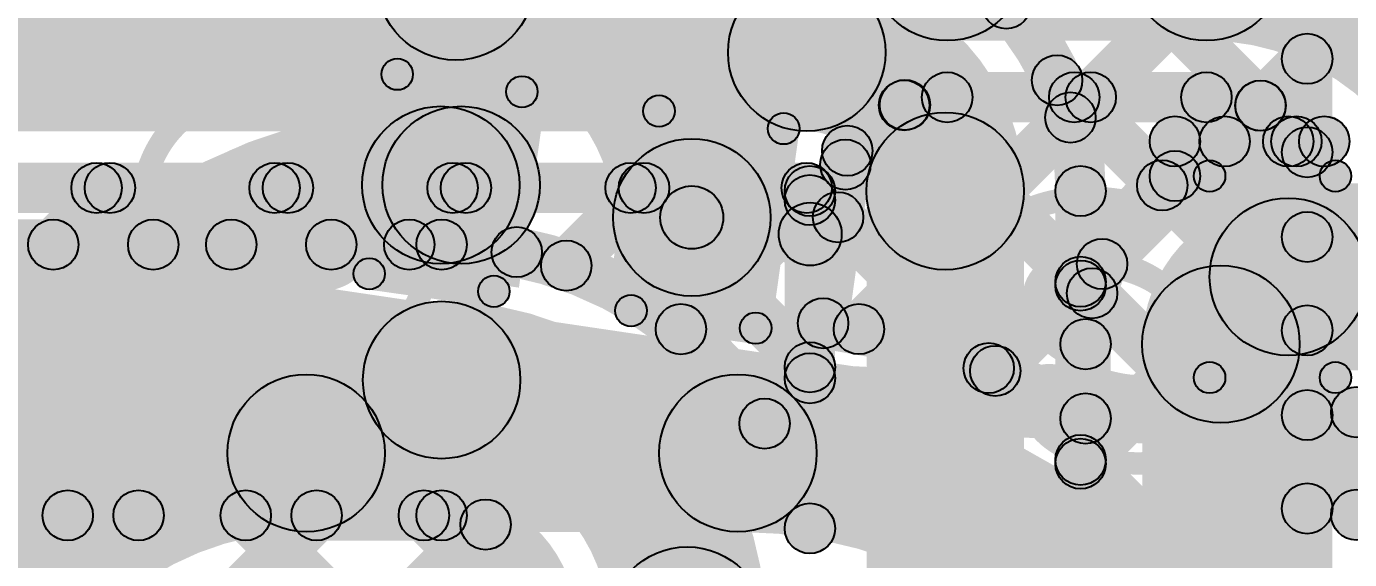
# Model space of a CAD drawing. Header units: millimetres. Extents: x -2.17 to 2.17, y -2.17 to 2.17.
# Drawn here: x -0.292 to -0.0818, y -1.6605 to -1.5759 of the extents above; entities that cross this region are included whole.
import ezdxf

# ---------------------------------------------------------------- set-up
doc = ezdxf.new("R2010")
doc.units = ezdxf.units.MM
doc.header["$MEASUREMENT"] = 0
for name, color, linetype in [('BottomLayer', 5, 'Continuous'), ('Mechanical2', 216, 'Continuous'), ('TopLayer', 1, 'Continuous'), ('TopOverlay', 2, 'Continuous'), ('TopPaste', 8, 'Continuous'), ('TopSolder', 216, 'Continuous')]:
    doc.layers.add(name, color=color, linetype=linetype)

# ---------------------------------------------------------------- blocks, each defined once
blk = doc.blocks.new('C__0402_313')
at = {"layer": 'TopLayer'}
for points in [[(-0.0275, -0.0125), (-0.0275, 0.0125), (-0.0095, 0.0125), (-0.0095, -0.0125)], [(0.0095, -0.0125), (0.0095, 0.0125), (0.0275, 0.0125), (0.0275, -0.0125)]]:
    blk.add_hatch(color=1, dxfattribs=at).paths.add_polyline_path(points)
at = {"layer": 'TopOverlay'}
h = blk.add_hatch(color=2, dxfattribs=at)
edge = h.paths.add_edge_path()
edge.add_arc((-0.031, 0.016), 0.0025, 0, 360)
h = blk.add_hatch(color=2, dxfattribs=at)
edge = h.paths.add_edge_path()
edge.add_arc((-0.031, 0.016), 0.0025, 0, 360)
for points in [[(-0.011, 0.0185), (-0.011, 0.0135), (-0.031, 0.0135), (-0.031, 0.0185)], [(0.031, 0.0185), (0.031, 0.0135), (0.011, 0.0135), (0.011, 0.0185)], [(-0.0335, 0.016), (-0.0285, 0.016), (-0.0285, -0.016), (-0.0335, -0.016)], [(0.0285, 0.016), (0.0335, 0.016), (0.0335, -0.016), (0.0285, -0.016)], [(-0.011, -0.0135), (-0.011, -0.0185), (-0.031, -0.0185), (-0.031, -0.0135)], [(0.031, -0.0135), (0.031, -0.0185), (0.011, -0.0185), (0.011, -0.0135)]]:
    blk.add_hatch(color=2, dxfattribs=at).paths.add_polyline_path(points)
h = blk.add_hatch(color=2, dxfattribs=at)
edge = h.paths.add_edge_path()
edge.add_arc((-0.011, 0.016), 0.0025, 0, 360)
h = blk.add_hatch(color=2, dxfattribs=at)
edge = h.paths.add_edge_path()
edge.add_arc((0.011, 0.016), 0.0025, 0, 360)
h = blk.add_hatch(color=2, dxfattribs=at)
edge = h.paths.add_edge_path()
edge.add_arc((0.031, 0.016), 0.0025, 0, 360)
h = blk.add_hatch(color=2, dxfattribs=at)
edge = h.paths.add_edge_path()
edge.add_arc((0.031, 0.016), 0.0025, 0, 360)
h = blk.add_hatch(color=2, dxfattribs=at)
edge = h.paths.add_edge_path()
edge.add_arc((-0.031, -0.016), 0.0025, 0, 360)
h = blk.add_hatch(color=2, dxfattribs=at)
edge = h.paths.add_edge_path()
edge.add_arc((-0.031, -0.016), 0.0025, 0, 360)
h = blk.add_hatch(color=2, dxfattribs=at)
edge = h.paths.add_edge_path()
edge.add_arc((-0.011, -0.016), 0.0025, 0, 360)
h = blk.add_hatch(color=2, dxfattribs=at)
edge = h.paths.add_edge_path()
edge.add_arc((0.011, -0.016), 0.0025, 0, 360)
h = blk.add_hatch(color=2, dxfattribs=at)
edge = h.paths.add_edge_path()
edge.add_arc((0.031, -0.016), 0.0025, 0, 360)
h = blk.add_hatch(color=2, dxfattribs=at)
edge = h.paths.add_edge_path()
edge.add_arc((0.031, -0.016), 0.0025, 0, 360)
at = {"layer": 'TopPaste'}
for points in [[(-0.0275, -0.0125), (-0.0275, 0.0125), (-0.0095, 0.0125), (-0.0095, -0.0125)], [(0.0095, -0.0125), (0.0095, 0.0125), (0.0275, 0.0125), (0.0275, -0.0125)]]:
    blk.add_hatch(color=8, dxfattribs=at).paths.add_polyline_path(points)
at = {"layer": 'TopSolder'}
for points in [[(-0.02986, -0.01486), (-0.02986, 0.01486), (-0.00714, 0.01486), (-0.00714, -0.01486)], [(0.00714, -0.01486), (0.00714, 0.01486), (0.02986, 0.01486), (0.02986, -0.01486)]]:
    blk.add_hatch(color=216, dxfattribs=at).paths.add_polyline_path(points)
at = {"layer": 'TopOverlay'}
for centre in [(-0.031, 0.016), (-0.031, 0.016), (-0.011, 0.016), (0.011, 0.016), (0.031, 0.016), (0.031, 0.016), (-0.031, -0.016), (-0.031, -0.016), (-0.011, -0.016), (0.011, -0.016), (0.031, -0.016), (0.031, -0.016)]:
    blk.add_circle(centre, 0.0025, dxfattribs=at)
blk = doc.blocks.new('C__0402_314')
at = {"layer": 'TopLayer'}
for points in [[(-0.0275, -0.0125), (-0.0275, 0.0125), (-0.0095, 0.0125), (-0.0095, -0.0125)], [(0.0095, -0.0125), (0.0095, 0.0125), (0.0275, 0.0125), (0.0275, -0.0125)]]:
    blk.add_hatch(color=1, dxfattribs=at).paths.add_polyline_path(points)
at = {"layer": 'TopOverlay'}
h = blk.add_hatch(color=2, dxfattribs=at)
edge = h.paths.add_edge_path()
edge.add_arc((-0.031, 0.016), 0.0025, 0, 360)
h = blk.add_hatch(color=2, dxfattribs=at)
edge = h.paths.add_edge_path()
edge.add_arc((-0.031, 0.016), 0.0025, 0, 360)
for points in [[(-0.011, 0.0185), (-0.011, 0.0135), (-0.031, 0.0135), (-0.031, 0.0185)], [(0.031, 0.0185), (0.031, 0.0135), (0.011, 0.0135), (0.011, 0.0185)], [(-0.0335, 0.016), (-0.0285, 0.016), (-0.0285, -0.016), (-0.0335, -0.016)], [(0.0285, 0.016), (0.0335, 0.016), (0.0335, -0.016), (0.0285, -0.016)], [(-0.011, -0.0135), (-0.011, -0.0185), (-0.031, -0.0185), (-0.031, -0.0135)], [(0.031, -0.0135), (0.031, -0.0185), (0.011, -0.0185), (0.011, -0.0135)]]:
    blk.add_hatch(color=2, dxfattribs=at).paths.add_polyline_path(points)
h = blk.add_hatch(color=2, dxfattribs=at)
edge = h.paths.add_edge_path()
edge.add_arc((-0.011, 0.016), 0.0025, 0, 360)
h = blk.add_hatch(color=2, dxfattribs=at)
edge = h.paths.add_edge_path()
edge.add_arc((0.011, 0.016), 0.0025, 0, 360)
h = blk.add_hatch(color=2, dxfattribs=at)
edge = h.paths.add_edge_path()
edge.add_arc((0.031, 0.016), 0.0025, 0, 360)
h = blk.add_hatch(color=2, dxfattribs=at)
edge = h.paths.add_edge_path()
edge.add_arc((0.031, 0.016), 0.0025, 0, 360)
h = blk.add_hatch(color=2, dxfattribs=at)
edge = h.paths.add_edge_path()
edge.add_arc((-0.031, -0.016), 0.0025, 0, 360)
h = blk.add_hatch(color=2, dxfattribs=at)
edge = h.paths.add_edge_path()
edge.add_arc((-0.031, -0.016), 0.0025, 0, 360)
h = blk.add_hatch(color=2, dxfattribs=at)
edge = h.paths.add_edge_path()
edge.add_arc((-0.011, -0.016), 0.0025, 0, 360)
h = blk.add_hatch(color=2, dxfattribs=at)
edge = h.paths.add_edge_path()
edge.add_arc((0.011, -0.016), 0.0025, 0, 360)
h = blk.add_hatch(color=2, dxfattribs=at)
edge = h.paths.add_edge_path()
edge.add_arc((0.031, -0.016), 0.0025, 0, 360)
h = blk.add_hatch(color=2, dxfattribs=at)
edge = h.paths.add_edge_path()
edge.add_arc((0.031, -0.016), 0.0025, 0, 360)
at = {"layer": 'TopPaste'}
for points in [[(-0.0275, -0.0125), (-0.0275, 0.0125), (-0.0095, 0.0125), (-0.0095, -0.0125)], [(0.0095, -0.0125), (0.0095, 0.0125), (0.0275, 0.0125), (0.0275, -0.0125)]]:
    blk.add_hatch(color=8, dxfattribs=at).paths.add_polyline_path(points)
at = {"layer": 'TopSolder'}
for points in [[(-0.02986, -0.01486), (-0.02986, 0.01486), (-0.00714, 0.01486), (-0.00714, -0.01486)], [(0.00714, -0.01486), (0.00714, 0.01486), (0.02986, 0.01486), (0.02986, -0.01486)]]:
    blk.add_hatch(color=216, dxfattribs=at).paths.add_polyline_path(points)
at = {"layer": 'TopOverlay'}
for centre in [(-0.031, 0.016), (-0.031, 0.016), (-0.011, 0.016), (0.011, 0.016), (0.031, 0.016), (0.031, 0.016), (-0.031, -0.016), (-0.031, -0.016), (-0.011, -0.016), (0.011, -0.016), (0.031, -0.016), (0.031, -0.016)]:
    blk.add_circle(centre, 0.0025, dxfattribs=at)

msp = doc.modelspace()

# ---------------------------------------------------------------- hatches: boundary and pattern name
at = {"layer": 'BottomLayer'}
for points in [[(-0.0845, -2.0588), (-0.0925, -2.0588), (-0.0925, -0.99704), (-0.0845, -0.99704)], [(-0.16837, -1.52162), (-0.16271, -1.51596), (-0.08567, -1.593), (-0.09133, -1.59866)], [(-0.12327, -1.59314), (-0.12893, -1.58749), (-0.09133, -1.54989), (-0.08567, -1.55555)], [(-0.96358, -1.5925), (-0.96358, -1.5675), (-0.168, -1.5675), (-0.168, -1.5925)], [(-0.12167, -1.61983), (-0.12733, -1.61417), (-0.09133, -1.57817), (-0.08567, -1.58383)], [(-0.13105, -1.58722), (-0.12539, -1.58157), (-0.08567, -1.62129), (-0.09133, -1.62695)], [(-0.96358, -1.6055), (-0.96358, -1.5975), (-0.168, -1.5975), (-0.168, -1.6055)], [(-0.28488, -1.61333), (-0.29053, -1.60767), (-0.28153, -1.59867), (-0.27588, -1.60433)], [(-0.28365, -1.60433), (-0.27799, -1.59867), (-0.26899, -1.60767), (-0.27465, -1.61333)], [(-0.25659, -1.61333), (-0.26225, -1.60767), (-0.25325, -1.59867), (-0.24759, -1.60433)], [(-0.25537, -1.60433), (-0.24971, -1.59867), (-0.24071, -1.60767), (-0.24637, -1.61333)], [(-0.22831, -1.61333), (-0.23396, -1.60767), (-0.22496, -1.59867), (-0.21931, -1.60433)], [(-0.22708, -1.60433), (-0.22143, -1.59867), (-0.21124, -1.60886), (-0.21689, -1.61452)], [(-0.20336, -1.61666), (-0.20902, -1.61101), (-0.19668, -1.59867), (-0.19102, -1.60433)], [(-0.1988, -1.60433), (-0.19314, -1.59867), (-0.16467, -1.62714), (-0.17033, -1.6328)], [(-0.18517, -1.62676), (-0.19082, -1.6211), (-0.17033, -1.6006), (-0.16467, -1.60626)], [(-0.1635, -1.65557), (-0.1715, -1.65557), (-0.1715, -1.602), (-0.1635, -1.602)], [(-0.1335, -1.94261), (-0.1585, -1.94261), (-0.1585, -1.602), (-0.1335, -1.602)], [(-0.1205, -1.94261), (-0.1285, -1.94261), (-0.1285, -1.602), (-0.1205, -1.602)], [(-1.127, -1.6145), (-1.127, -1.6065), (-0.226, -1.6065), (-0.226, -1.6145)], [(-0.12167, -1.64811), (-0.12733, -1.64246), (-0.09133, -1.60646), (-0.08567, -1.61211)], [(-0.12733, -1.61923), (-0.12167, -1.61357), (-0.08567, -1.64957), (-0.09133, -1.65523)], [(-1.127, -1.6445), (-1.127, -1.6195), (-0.226, -1.6195), (-0.226, -1.6445)], [(-0.17188, -1.64175), (-0.17753, -1.63609), (-0.17033, -1.62889), (-0.16467, -1.63455)], [(-0.12167, -1.6764), (-0.12733, -1.67074), (-0.09133, -1.63474), (-0.08567, -1.6404)], [(-0.12733, -1.64751), (-0.12167, -1.64186), (-0.08567, -1.67786), (-0.09133, -1.68351)], [(-1.127, -1.6575), (-1.127, -1.6495), (-0.226, -1.6495), (-0.226, -1.6575)], [(-0.58925, -1.97427), (-0.59491, -1.96861), (-0.27696, -1.65067), (-0.27131, -1.65633)], [(-0.56674, -1.98004), (-0.57239, -1.97438), (-0.24868, -1.65067), (-0.24302, -1.65633)], [(-0.28822, -1.65633), (-0.28256, -1.65067), (-0.20567, -1.72756), (-0.21133, -1.73322)], [(-0.25994, -1.65633), (-0.25428, -1.65067), (-0.20567, -1.69928), (-0.21133, -1.70494)], [(-0.23165, -1.65633), (-0.22599, -1.65067), (-0.20567, -1.67099), (-0.21133, -1.67665)], [(-0.54422, -1.98581), (-0.54988, -1.98015), (-0.22185, -1.65212), (-0.21619, -1.65778)]]:
    msp.add_hatch(color=5, dxfattribs=at).paths.add_polyline_path(points)
h = msp.add_hatch(color=5, dxfattribs=at)
edge = h.paths.add_edge_path()
edge.add_arc((-0.168, -1.58), 0.0125, 0, 360)
h = msp.add_hatch(color=5, dxfattribs=at)
edge = h.paths.add_edge_path()
edge.add_arc((-0.168, -1.58), 0.0125, 0, 360)
h = msp.add_hatch(color=5, dxfattribs=at)
edge = h.paths.add_edge_path()
edge.add_arc((-0.13629, -1.57222), 0.004, 0, 360)
h = msp.add_hatch(color=5, dxfattribs=at)
edge = h.paths.add_edge_path()
edge.add_arc((-0.0885, -1.581), 0.004, 0, 360)
h = msp.add_hatch(color=5, dxfattribs=at)
edge = h.paths.add_edge_path()
edge.add_arc((-0.12822, -1.5844), 0.004, 0, 360)
h = msp.add_hatch(color=5, dxfattribs=at)
edge = h.paths.add_edge_path()
edge.add_arc((-0.1261, -1.59032), 0.004, 0, 360)
h = msp.add_hatch(color=5, dxfattribs=at)
edge = h.paths.add_edge_path()
edge.add_arc((-0.146, -1.602), 0.0125, 0, 360)
h = msp.add_hatch(color=5, dxfattribs=at)
edge = h.paths.add_edge_path()
edge.add_arc((-0.146, -1.602), 0.0125, 0, 360)
h = msp.add_hatch(color=5, dxfattribs=at)
edge = h.paths.add_edge_path()
edge.add_arc((-0.0885, -1.59583), 0.004, 0, 360)
h = msp.add_hatch(color=5, dxfattribs=at)
edge = h.paths.add_edge_path()
edge.add_arc((-0.28082, -1.6015), 0.004, 0, 360)
h = msp.add_hatch(color=5, dxfattribs=at)
edge = h.paths.add_edge_path()
edge.add_arc((-0.2787, -1.6015), 0.004, 0, 360)
h = msp.add_hatch(color=5, dxfattribs=at)
edge = h.paths.add_edge_path()
edge.add_arc((-0.25254, -1.6015), 0.004, 0, 360)
h = msp.add_hatch(color=5, dxfattribs=at)
edge = h.paths.add_edge_path()
edge.add_arc((-0.25042, -1.6015), 0.004, 0, 360)
h = msp.add_hatch(color=5, dxfattribs=at)
edge = h.paths.add_edge_path()
edge.add_arc((-0.22425, -1.6015), 0.004, 0, 360)
h = msp.add_hatch(color=5, dxfattribs=at)
edge = h.paths.add_edge_path()
edge.add_arc((-0.22214, -1.6015), 0.004, 0, 360)
h = msp.add_hatch(color=5, dxfattribs=at)
edge = h.paths.add_edge_path()
edge.add_arc((-0.19597, -1.6015), 0.004, 0, 360)
h = msp.add_hatch(color=5, dxfattribs=at)
edge = h.paths.add_edge_path()
edge.add_arc((-0.19385, -1.6015), 0.004, 0, 360)
h = msp.add_hatch(color=5, dxfattribs=at)
edge = h.paths.add_edge_path()
edge.add_arc((-0.168, -1.6015), 0.004, 0, 360)
h = msp.add_hatch(color=5, dxfattribs=at)
edge = h.paths.add_edge_path()
edge.add_arc((-0.1675, -1.602), 0.004, 0, 360)
h = msp.add_hatch(color=5, dxfattribs=at)
edge = h.paths.add_edge_path()
edge.add_arc((-0.1675, -1.60343), 0.004, 0, 360)
h = msp.add_hatch(color=5, dxfattribs=at)
edge = h.paths.add_edge_path()
edge.add_arc((-0.1245, -1.602), 0.004, 0, 360)
h = msp.add_hatch(color=5, dxfattribs=at)
edge = h.paths.add_edge_path()
edge.add_arc((-0.1245, -1.602), 0.004, 0, 360)
h = msp.add_hatch(color=5, dxfattribs=at)
edge = h.paths.add_edge_path()
edge.add_arc((-0.0885, -1.60929), 0.004, 0, 360)
h = msp.add_hatch(color=5, dxfattribs=at)
edge = h.paths.add_edge_path()
edge.add_arc((-0.2877, -1.6105), 0.004, 0, 360)
h = msp.add_hatch(color=5, dxfattribs=at)
edge = h.paths.add_edge_path()
edge.add_arc((-0.27182, -1.6105), 0.004, 0, 360)
h = msp.add_hatch(color=5, dxfattribs=at)
edge = h.paths.add_edge_path()
edge.add_arc((-0.25942, -1.6105), 0.004, 0, 360)
h = msp.add_hatch(color=5, dxfattribs=at)
edge = h.paths.add_edge_path()
edge.add_arc((-0.24354, -1.6105), 0.004, 0, 360)
h = msp.add_hatch(color=5, dxfattribs=at)
edge = h.paths.add_edge_path()
edge.add_arc((-0.23114, -1.6105), 0.004, 0, 360)
h = msp.add_hatch(color=5, dxfattribs=at)
edge = h.paths.add_edge_path()
edge.add_arc((-0.226, -1.6105), 0.004, 0, 360)
h = msp.add_hatch(color=5, dxfattribs=at)
edge = h.paths.add_edge_path()
edge.add_arc((-0.226, -1.6105), 0.004, 0, 360)
h = msp.add_hatch(color=5, dxfattribs=at)
edge = h.paths.add_edge_path()
edge.add_arc((-0.21407, -1.61169), 0.004, 0, 360)
h = msp.add_hatch(color=5, dxfattribs=at)
edge = h.paths.add_edge_path()
edge.add_arc((-0.20619, -1.61384), 0.004, 0, 360)
h = msp.add_hatch(color=5, dxfattribs=at)
edge = h.paths.add_edge_path()
edge.add_arc((-0.1245, -1.6164), 0.004, 0, 360)
h = msp.add_hatch(color=5, dxfattribs=at)
edge = h.paths.add_edge_path()
edge.add_arc((-0.1245, -1.617), 0.004, 0, 360)
h = msp.add_hatch(color=5, dxfattribs=at)
edge = h.paths.add_edge_path()
edge.add_arc((-0.226, -1.632), 0.0125, 0, 360)
h = msp.add_hatch(color=5, dxfattribs=at)
edge = h.paths.add_edge_path()
edge.add_arc((-0.226, -1.632), 0.0125, 0, 360)
h = msp.add_hatch(color=5, dxfattribs=at)
edge = h.paths.add_edge_path()
edge.add_arc((-0.18799, -1.62393), 0.004, 0, 360)
h = msp.add_hatch(color=5, dxfattribs=at)
edge = h.paths.add_edge_path()
edge.add_arc((-0.0885, -1.62412), 0.004, 0, 360)
h = msp.add_hatch(color=5, dxfattribs=at)
edge = h.paths.add_edge_path()
edge.add_arc((-0.1675, -1.62997), 0.004, 0, 360)
h = msp.add_hatch(color=5, dxfattribs=at)
edge = h.paths.add_edge_path()
edge.add_arc((-0.1675, -1.63172), 0.004, 0, 360)
h = msp.add_hatch(color=5, dxfattribs=at)
edge = h.paths.add_edge_path()
edge.add_arc((-0.1747, -1.63892), 0.004, 0, 360)
h = msp.add_hatch(color=5, dxfattribs=at)
edge = h.paths.add_edge_path()
edge.add_arc((-0.0885, -1.63757), 0.004, 0, 360)
h = msp.add_hatch(color=5, dxfattribs=at)
edge = h.paths.add_edge_path()
edge.add_arc((-0.1245, -1.64469), 0.004, 0, 360)
h = msp.add_hatch(color=5, dxfattribs=at)
edge = h.paths.add_edge_path()
edge.add_arc((-0.1245, -1.64529), 0.004, 0, 360)
h = msp.add_hatch(color=5, dxfattribs=at)
edge = h.paths.add_edge_path()
edge.add_arc((-0.28539, -1.6535), 0.004, 0, 360)
h = msp.add_hatch(color=5, dxfattribs=at)
edge = h.paths.add_edge_path()
edge.add_arc((-0.27414, -1.6535), 0.004, 0, 360)
h = msp.add_hatch(color=5, dxfattribs=at)
edge = h.paths.add_edge_path()
edge.add_arc((-0.25711, -1.6535), 0.004, 0, 360)
h = msp.add_hatch(color=5, dxfattribs=at)
edge = h.paths.add_edge_path()
edge.add_arc((-0.24585, -1.6535), 0.004, 0, 360)
h = msp.add_hatch(color=5, dxfattribs=at)
edge = h.paths.add_edge_path()
edge.add_arc((-0.22882, -1.6535), 0.004, 0, 360)
h = msp.add_hatch(color=5, dxfattribs=at)
edge = h.paths.add_edge_path()
edge.add_arc((-0.226, -1.6535), 0.004, 0, 360)
h = msp.add_hatch(color=5, dxfattribs=at)
edge = h.paths.add_edge_path()
edge.add_arc((-0.226, -1.6535), 0.004, 0, 360)
h = msp.add_hatch(color=5, dxfattribs=at)
edge = h.paths.add_edge_path()
edge.add_arc((-0.0885, -1.6524), 0.004, 0, 360)
h = msp.add_hatch(color=5, dxfattribs=at)
edge = h.paths.add_edge_path()
edge.add_arc((-0.21902, -1.65495), 0.004, 0, 360)
h = msp.add_hatch(color=5, dxfattribs=at)
edge = h.paths.add_edge_path()
edge.add_arc((-0.1675, -1.65557), 0.004, 0, 360)
h = msp.add_hatch(color=5, dxfattribs=at)
edge = h.paths.add_edge_path()
edge.add_arc((-0.1675, -1.65557), 0.004, 0, 360)
h = msp.add_hatch(color=5, dxfattribs=at)
edge = h.paths.add_edge_path()
edge.add_arc((-0.187, -1.671), 0.0125, 0, 360)
h = msp.add_hatch(color=5, dxfattribs=at)
edge = h.paths.add_edge_path()
edge.add_arc((-0.187, -1.671), 0.0125, 0, 360)
at = {"layer": 'TopLayer'}
h = msp.add_hatch(color=1, dxfattribs=at)
edge = h.paths.add_edge_path()
edge.add_arc((-0.14569, -1.56561), 0.0125, 0, 360)
h = msp.add_hatch(color=1, dxfattribs=at)
edge = h.paths.add_edge_path()
edge.add_arc((-0.14569, -1.56561), 0.0125, 0, 360)
for points in [[(-0.14569, -1.57811), (-0.14569, -1.55311), (-0.1045, -1.55311), (-0.1045, -1.57811)], [(-0.39522, -1.58121), (-0.39522, -1.55621), (-0.22374, -1.55621), (-0.22374, -1.58121)], [(-0.15687, -1.62674), (-0.16253, -1.62109), (-0.12572, -1.58428), (-0.12007, -1.58994)], [(-0.14569, -1.59111), (-0.14569, -1.58311), (-0.1045, -1.58311), (-0.1045, -1.59111)], [(-0.12833, -1.58994), (-0.12268, -1.58428), (-0.1087, -1.59826), (-0.11435, -1.60392)], [(-0.15903, -1.60062), (-0.16469, -1.59496), (-0.15523, -1.5855), (-0.14957, -1.59116)], [(-0.15535, -1.59121), (-0.1497, -1.58555), (-0.11984, -1.6154), (-0.1255, -1.62106)], [(-0.09878, -1.59694), (-0.10444, -1.59128), (-0.09876, -1.5856), (-0.0931, -1.59126)], [(-0.09872, -1.59127), (-0.09306, -1.58561), (-0.08739, -1.59128), (-0.09305, -1.59694)], [(-0.22613, -1.61354), (-0.22613, -1.58854), (-0.2229, -1.58854), (-0.2229, -1.61354)], [(-0.1095, -1.59811), (-0.1095, -1.59011), (-0.0915, -1.59011), (-0.0915, -1.59811)], [(-0.0915, -1.59811), (-0.0915, -1.59011), (-0.08579, -1.59011), (-0.08579, -1.59811)], [(-0.16144, -1.62356), (-0.16936, -1.62244), (-0.16551, -1.59503), (-0.15759, -1.59614)], [(-0.1055, -1.59961), (-0.1135, -1.59961), (-0.1135, -1.59411), (-0.1055, -1.59411)], [(-0.18696, -1.61114), (-0.18557, -1.60123), (-0.16675, -1.60388), (-0.16814, -1.61378)], [(-0.16586, -1.60898), (-0.1602, -1.60332), (-0.13625, -1.62728), (-0.14191, -1.63294)], [(-0.13522, -1.63337), (-0.14087, -1.62772), (-0.12391, -1.61075), (-0.11825, -1.61641)], [(-0.1197, -1.63811), (-0.1277, -1.63811), (-0.1277, -1.62631), (-0.1197, -1.62631)], [(-0.0897, -1.69706), (-0.1147, -1.69706), (-0.1147, -1.62631), (-0.0897, -1.62631)], [(-0.24752, -1.65611), (-0.24752, -1.63111), (-0.17893, -1.63111), (-0.17893, -1.65611)], [(-0.0767, -1.65341), (-0.0847, -1.65341), (-0.0847, -1.63711), (-0.0767, -1.63711)]]:
    msp.add_hatch(color=1, dxfattribs=at).paths.add_polyline_path(points)
h = msp.add_hatch(color=1, dxfattribs=at)
edge = h.paths.add_edge_path()
edge.add_arc((-0.1045, -1.56561), 0.0125, 0, 360)
h = msp.add_hatch(color=1, dxfattribs=at)
edge = h.paths.add_edge_path()
edge.add_arc((-0.1045, -1.56561), 0.0125, 0, 360)
h = msp.add_hatch(color=1, dxfattribs=at)
edge = h.paths.add_edge_path()
edge.add_arc((-0.22374, -1.56871), 0.0125, 0, 360)
h = msp.add_hatch(color=1, dxfattribs=at)
edge = h.paths.add_edge_path()
edge.add_arc((-0.22374, -1.56871), 0.0125, 0, 360)
h = msp.add_hatch(color=1, dxfattribs=at)
edge = h.paths.add_edge_path()
edge.add_arc((-0.15252, -1.58838), 0.004, 0, 360)
h = msp.add_hatch(color=1, dxfattribs=at)
edge = h.paths.add_edge_path()
edge.add_arc((-0.1524, -1.58833), 0.004, 0, 360)
h = msp.add_hatch(color=1, dxfattribs=at)
edge = h.paths.add_edge_path()
edge.add_arc((-0.14569, -1.58711), 0.004, 0, 360)
h = msp.add_hatch(color=1, dxfattribs=at)
edge = h.paths.add_edge_path()
edge.add_arc((-0.14569, -1.58711), 0.004, 0, 360)
h = msp.add_hatch(color=1, dxfattribs=at)
edge = h.paths.add_edge_path()
edge.add_arc((-0.12551, -1.58711), 0.004, 0, 360)
h = msp.add_hatch(color=1, dxfattribs=at)
edge = h.paths.add_edge_path()
edge.add_arc((-0.12289, -1.58711), 0.004, 0, 360)
h = msp.add_hatch(color=1, dxfattribs=at)
edge = h.paths.add_edge_path()
edge.add_arc((-0.1045, -1.58711), 0.004, 0, 360)
h = msp.add_hatch(color=1, dxfattribs=at)
edge = h.paths.add_edge_path()
edge.add_arc((-0.1045, -1.58711), 0.004, 0, 360)
h = msp.add_hatch(color=1, dxfattribs=at)
edge = h.paths.add_edge_path()
edge.add_arc((-0.09593, -1.58843), 0.004, 0, 360)
h = msp.add_hatch(color=1, dxfattribs=at)
edge = h.paths.add_edge_path()
edge.add_arc((-0.09589, -1.58844), 0.004, 0, 360)
h = msp.add_hatch(color=1, dxfattribs=at)
edge = h.paths.add_edge_path()
edge.add_arc((-0.22613, -1.60104), 0.0125, 0, 360)
h = msp.add_hatch(color=1, dxfattribs=at)
edge = h.paths.add_edge_path()
edge.add_arc((-0.22613, -1.60104), 0.0125, 0, 360)
h = msp.add_hatch(color=1, dxfattribs=at)
edge = h.paths.add_edge_path()
edge.add_arc((-0.2229, -1.60104), 0.0125, 0, 360)
h = msp.add_hatch(color=1, dxfattribs=at)
edge = h.paths.add_edge_path()
edge.add_arc((-0.1095, -1.59411), 0.004, 0, 360)
h = msp.add_hatch(color=1, dxfattribs=at)
edge = h.paths.add_edge_path()
edge.add_arc((-0.1095, -1.59411), 0.004, 0, 360)
h = msp.add_hatch(color=1, dxfattribs=at)
edge = h.paths.add_edge_path()
edge.add_arc((-0.10161, -1.59411), 0.004, 0, 360)
h = msp.add_hatch(color=1, dxfattribs=at)
edge = h.paths.add_edge_path()
edge.add_arc((-0.0915, -1.59411), 0.004, 0, 360)
h = msp.add_hatch(color=1, dxfattribs=at)
edge = h.paths.add_edge_path()
edge.add_arc((-0.0915, -1.59411), 0.004, 0, 360)
h = msp.add_hatch(color=1, dxfattribs=at)
edge = h.paths.add_edge_path()
edge.add_arc((-0.09022, -1.59411), 0.004, 0, 360)
h = msp.add_hatch(color=1, dxfattribs=at)
edge = h.paths.add_edge_path()
edge.add_arc((-0.08579, -1.59411), 0.004, 0, 360)
h = msp.add_hatch(color=1, dxfattribs=at)
edge = h.paths.add_edge_path()
edge.add_arc((-0.08579, -1.59411), 0.004, 0, 360)
h = msp.add_hatch(color=1, dxfattribs=at)
edge = h.paths.add_edge_path()
edge.add_arc((-0.16155, -1.59559), 0.004, 0, 360)
h = msp.add_hatch(color=1, dxfattribs=at)
edge = h.paths.add_edge_path()
edge.add_arc((-0.16155, -1.59559), 0.004, 0, 360)
h = msp.add_hatch(color=1, dxfattribs=at)
edge = h.paths.add_edge_path()
edge.add_arc((-0.18626, -1.60619), 0.0125, 0, 360)
h = msp.add_hatch(color=1, dxfattribs=at)
edge = h.paths.add_edge_path()
edge.add_arc((-0.18626, -1.60619), 0.0125, 0, 360)
h = msp.add_hatch(color=1, dxfattribs=at)
edge = h.paths.add_edge_path()
edge.add_arc((-0.16186, -1.59779), 0.004, 0, 360)
h = msp.add_hatch(color=1, dxfattribs=at)
edge = h.paths.add_edge_path()
edge.add_arc((-0.11152, -1.60109), 0.004, 0, 360)
h = msp.add_hatch(color=1, dxfattribs=at)
edge = h.paths.add_edge_path()
edge.add_arc((-0.1095, -1.59961), 0.004, 0, 360)
h = msp.add_hatch(color=1, dxfattribs=at)
edge = h.paths.add_edge_path()
edge.add_arc((-0.1095, -1.59961), 0.004, 0, 360)
h = msp.add_hatch(color=1, dxfattribs=at)
edge = h.paths.add_edge_path()
edge.add_arc((-0.18626, -1.60619), 0.005, 0, 360)
h = msp.add_hatch(color=1, dxfattribs=at)
edge = h.paths.add_edge_path()
edge.add_arc((-0.16303, -1.60615), 0.004, 0, 360)
h = msp.add_hatch(color=1, dxfattribs=at)
edge = h.paths.add_edge_path()
edge.add_arc((-0.0915, -1.61561), 0.0125, 0, 360)
h = msp.add_hatch(color=1, dxfattribs=at)
edge = h.paths.add_edge_path()
edge.add_arc((-0.16745, -1.60883), 0.005, 0, 360)
h = msp.add_hatch(color=1, dxfattribs=at)
edge = h.paths.add_edge_path()
edge.add_arc((-0.12108, -1.61358), 0.004, 0, 360)
h = msp.add_hatch(color=1, dxfattribs=at)
edge = h.paths.add_edge_path()
edge.add_arc((-0.1022, -1.62631), 0.0125, 0, 360)
h = msp.add_hatch(color=1, dxfattribs=at)
edge = h.paths.add_edge_path()
edge.add_arc((-0.1022, -1.62631), 0.0125, 0, 360)
h = msp.add_hatch(color=1, dxfattribs=at)
edge = h.paths.add_edge_path()
edge.add_arc((-0.12267, -1.61823), 0.004, 0, 360)
h = msp.add_hatch(color=1, dxfattribs=at)
edge = h.paths.add_edge_path()
edge.add_arc((-0.1654, -1.623), 0.004, 0, 360)
h = msp.add_hatch(color=1, dxfattribs=at)
edge = h.paths.add_edge_path()
edge.add_arc((-0.1654, -1.623), 0.004, 0, 360)
h = msp.add_hatch(color=1, dxfattribs=at)
edge = h.paths.add_edge_path()
edge.add_arc((-0.1597, -1.62392), 0.004, 0, 360)
h = msp.add_hatch(color=1, dxfattribs=at)
edge = h.paths.add_edge_path()
edge.add_arc((-0.1237, -1.62631), 0.004, 0, 360)
h = msp.add_hatch(color=1, dxfattribs=at)
edge = h.paths.add_edge_path()
edge.add_arc((-0.1237, -1.62631), 0.004, 0, 360)
h = msp.add_hatch(color=1, dxfattribs=at)
edge = h.paths.add_edge_path()
edge.add_arc((-0.13908, -1.63011), 0.004, 0, 360)
h = msp.add_hatch(color=1, dxfattribs=at)
edge = h.paths.add_edge_path()
edge.add_arc((-0.13805, -1.63055), 0.004, 0, 360)
h = msp.add_hatch(color=1, dxfattribs=at)
edge = h.paths.add_edge_path()
edge.add_arc((-0.24752, -1.64361), 0.0125, 0, 360)
h = msp.add_hatch(color=1, dxfattribs=at)
edge = h.paths.add_edge_path()
edge.add_arc((-0.24752, -1.64361), 0.0125, 0, 360)
h = msp.add_hatch(color=1, dxfattribs=at)
edge = h.paths.add_edge_path()
edge.add_arc((-0.17893, -1.64361), 0.0125, 0, 360)
h = msp.add_hatch(color=1, dxfattribs=at)
edge = h.paths.add_edge_path()
edge.add_arc((-0.17893, -1.64361), 0.0125, 0, 360)
h = msp.add_hatch(color=1, dxfattribs=at)
edge = h.paths.add_edge_path()
edge.add_arc((-0.0807, -1.63711), 0.004, 0, 360)
h = msp.add_hatch(color=1, dxfattribs=at)
edge = h.paths.add_edge_path()
edge.add_arc((-0.0807, -1.63711), 0.004, 0, 360)
h = msp.add_hatch(color=1, dxfattribs=at)
edge = h.paths.add_edge_path()
edge.add_arc((-0.1237, -1.63811), 0.004, 0, 360)
h = msp.add_hatch(color=1, dxfattribs=at)
edge = h.paths.add_edge_path()
edge.add_arc((-0.1237, -1.63811), 0.004, 0, 360)
h = msp.add_hatch(color=1, dxfattribs=at)
edge = h.paths.add_edge_path()
edge.add_arc((-0.0807, -1.65341), 0.004, 0, 360)
h = msp.add_hatch(color=1, dxfattribs=at)
edge = h.paths.add_edge_path()
edge.add_arc((-0.0807, -1.65341), 0.004, 0, 360)

# ---------------------------------------------------------------- linework, layer by layer
at = {"layer": 'BottomLayer'}
for points, const_width in [([(-0.168, -1.5585, -0.414214), (-0.1245, -1.602)], 0.008), ([(-0.168, -1.58, -0.414214), (-0.146, -1.602)], 0.025), ([(-0.226, -1.6105, -0.340558), (-0.1675, -1.65557)], 0.008), ([(-0.226, -1.632, -0.414214), (-0.187, -1.671)], 0.025), ([(-0.226, -1.6535, -0.414214), (-0.2085, -1.671)], 0.008)]:
    msp.add_lwpolyline(points, format="xyb", dxfattribs=dict(at, const_width=const_width))
for centre, radius in [((-0.168, -1.58), 0.0125), ((-0.168, -1.58), 0.0125), ((-0.13629, -1.57222), 0.004), ((-0.0885, -1.581), 0.004), ((-0.12822, -1.5844), 0.004), ((-0.1261, -1.59032), 0.004), ((-0.146, -1.602), 0.0125), ((-0.146, -1.602), 0.0125), ((-0.0885, -1.59583), 0.004), ((-0.28082, -1.6015), 0.004), ((-0.2787, -1.6015), 0.004), ((-0.25254, -1.6015), 0.004), ((-0.25042, -1.6015), 0.004), ((-0.22425, -1.6015), 0.004), ((-0.22214, -1.6015), 0.004), ((-0.19597, -1.6015), 0.004), ((-0.19385, -1.6015), 0.004), ((-0.168, -1.6015), 0.004), ((-0.1675, -1.602), 0.004), ((-0.1675, -1.60343), 0.004), ((-0.1245, -1.602), 0.004), ((-0.1245, -1.602), 0.004), ((-0.0885, -1.60929), 0.004), ((-0.2877, -1.6105), 0.004), ((-0.27182, -1.6105), 0.004), ((-0.25942, -1.6105), 0.004), ((-0.24354, -1.6105), 0.004), ((-0.23114, -1.6105), 0.004), ((-0.226, -1.6105), 0.004), ((-0.226, -1.6105), 0.004), ((-0.21407, -1.61169), 0.004), ((-0.20619, -1.61384), 0.004), ((-0.1245, -1.6164), 0.004), ((-0.1245, -1.617), 0.004), ((-0.226, -1.632), 0.0125), ((-0.226, -1.632), 0.0125), ((-0.18799, -1.62393), 0.004), ((-0.0885, -1.62412), 0.004), ((-0.1675, -1.62997), 0.004), ((-0.1675, -1.63172), 0.004), ((-0.1747, -1.63892), 0.004), ((-0.0885, -1.63757), 0.004), ((-0.1245, -1.64469), 0.004), ((-0.1245, -1.64529), 0.004), ((-0.28539, -1.6535), 0.004), ((-0.27414, -1.6535), 0.004), ((-0.25711, -1.6535), 0.004), ((-0.24585, -1.6535), 0.004), ((-0.22882, -1.6535), 0.004), ((-0.226, -1.6535), 0.004), ((-0.226, -1.6535), 0.004), ((-0.0885, -1.6524), 0.004), ((-0.21902, -1.65495), 0.004), ((-0.1675, -1.65557), 0.004), ((-0.1675, -1.65557), 0.004), ((-0.187, -1.671), 0.0125), ((-0.187, -1.671), 0.0125)]:
    msp.add_circle(centre, radius, dxfattribs=at)
at = {"layer": 'Mechanical2', "const_width": 0.01}
for points in [[(2.16535, 0.001, 1), (-2.16535, 0.001, 1)], [(2.08135, -0.01, 1), (-2.04935, -0.01, 1)], [(1.84055, 0.001, 1), (-1.84055, 0.001, 1)], [(1.6437, 0.001, 1), (-1.6437, 0.001, 1)]]:
    msp.add_lwpolyline(points, format="xyb", close=True, dxfattribs=at)
at = {"layer": 'TopLayer'}
for points, const_width in [([(-0.18626, -1.60619, -0.414214), (-0.14569, -1.56561)], 0.025), ([(-0.1045, -1.56561, -0.32631), (-0.05687, -1.6004)], 0.025), ([(-0.22374, -1.56871, -0.414214), (-0.18626, -1.60619)], 0.025), ([(-0.16155, -1.59559, -0.250463), (-0.14569, -1.58711)], 0.008), ([(-0.1045, -1.58711, -0.180957), (-0.08579, -1.59411)], 0.008), ([(-0.2981, -1.67301, -0.414214), (-0.22613, -1.60104)], 0.025), ([(-0.1237, -1.62631, -0.249411), (-0.1095, -1.59961)], 0.008), ([(-0.1022, -1.62631, -0.414214), (-0.0915, -1.61561)], 0.025), ([(-0.1654, -1.623, -0.108605), (-0.1237, -1.63811)], 0.008), ([(-0.2981, -1.67301, -0.269514), (-0.24752, -1.64361)], 0.025), ([(-0.17893, -1.64361, -0.313958), (-0.1022, -1.69706)], 0.025), ([(-0.0807, -1.65341, -0.074424), (-0.05746, -1.64211)], 0.008), ([(-0.09713, -1.72541, -0.414214), (-0.03134, -1.65961)], 0.025)]:
    msp.add_lwpolyline(points, format="xyb", dxfattribs=dict(at, const_width=const_width))
for centre, radius in [((-0.14569, -1.56561), 0.0125), ((-0.14569, -1.56561), 0.0125), ((-0.1045, -1.56561), 0.0125), ((-0.1045, -1.56561), 0.0125), ((-0.22374, -1.56871), 0.0125), ((-0.22374, -1.56871), 0.0125), ((-0.15252, -1.58838), 0.004), ((-0.1524, -1.58833), 0.004), ((-0.14569, -1.58711), 0.004), ((-0.14569, -1.58711), 0.004), ((-0.12551, -1.58711), 0.004), ((-0.12289, -1.58711), 0.004), ((-0.1045, -1.58711), 0.004), ((-0.1045, -1.58711), 0.004), ((-0.09593, -1.58843), 0.004), ((-0.09589, -1.58844), 0.004), ((-0.22613, -1.60104), 0.0125), ((-0.22613, -1.60104), 0.0125), ((-0.2229, -1.60104), 0.0125), ((-0.1095, -1.59411), 0.004), ((-0.1095, -1.59411), 0.004), ((-0.10161, -1.59411), 0.004), ((-0.0915, -1.59411), 0.004), ((-0.0915, -1.59411), 0.004), ((-0.09022, -1.59411), 0.004), ((-0.08579, -1.59411), 0.004), ((-0.08579, -1.59411), 0.004), ((-0.16155, -1.59559), 0.004), ((-0.16155, -1.59559), 0.004), ((-0.18626, -1.60619), 0.0125), ((-0.18626, -1.60619), 0.0125), ((-0.16186, -1.59779), 0.004), ((-0.11152, -1.60109), 0.004), ((-0.1095, -1.59961), 0.004), ((-0.1095, -1.59961), 0.004), ((-0.18626, -1.60619), 0.005), ((-0.16303, -1.60615), 0.004), ((-0.0915, -1.61561), 0.0125), ((-0.16745, -1.60883), 0.005), ((-0.12108, -1.61358), 0.004), ((-0.1022, -1.62631), 0.0125), ((-0.1022, -1.62631), 0.0125), ((-0.12267, -1.61823), 0.004), ((-0.1654, -1.623), 0.004), ((-0.1654, -1.623), 0.004), ((-0.1597, -1.62392), 0.004), ((-0.1237, -1.62631), 0.004), ((-0.1237, -1.62631), 0.004), ((-0.13908, -1.63011), 0.004), ((-0.13805, -1.63055), 0.004), ((-0.24752, -1.64361), 0.0125), ((-0.24752, -1.64361), 0.0125), ((-0.17893, -1.64361), 0.0125), ((-0.17893, -1.64361), 0.0125), ((-0.0807, -1.63711), 0.004), ((-0.0807, -1.63711), 0.004), ((-0.1237, -1.63811), 0.004), ((-0.1237, -1.63811), 0.004), ((-0.0807, -1.65341), 0.004), ((-0.0807, -1.65341), 0.004)]:
    msp.add_circle(centre, radius, dxfattribs=at)

# ---------------------------------------------------------------- block references
for name, p, rotation in [('C__0402_313', (-0.20458, -1.60361), 172), ('C__0402_314', (-0.073, -1.61561), 180)]:
    msp.add_blockref(name, p, dxfattribs=dict(rotation=rotation))

# ---------------------------------------------------------------- texts
at = {"layer": 'TopOverlay'}
for rotation, p in [(260, (-0.263, -1.57861)), (268, (-0.136, -1.59661))]:
    msp.add_text('@', height=0.04, rotation=rotation, dxfattribs=at).set_placement(p)

doc.saveas('drawing.dxf')
